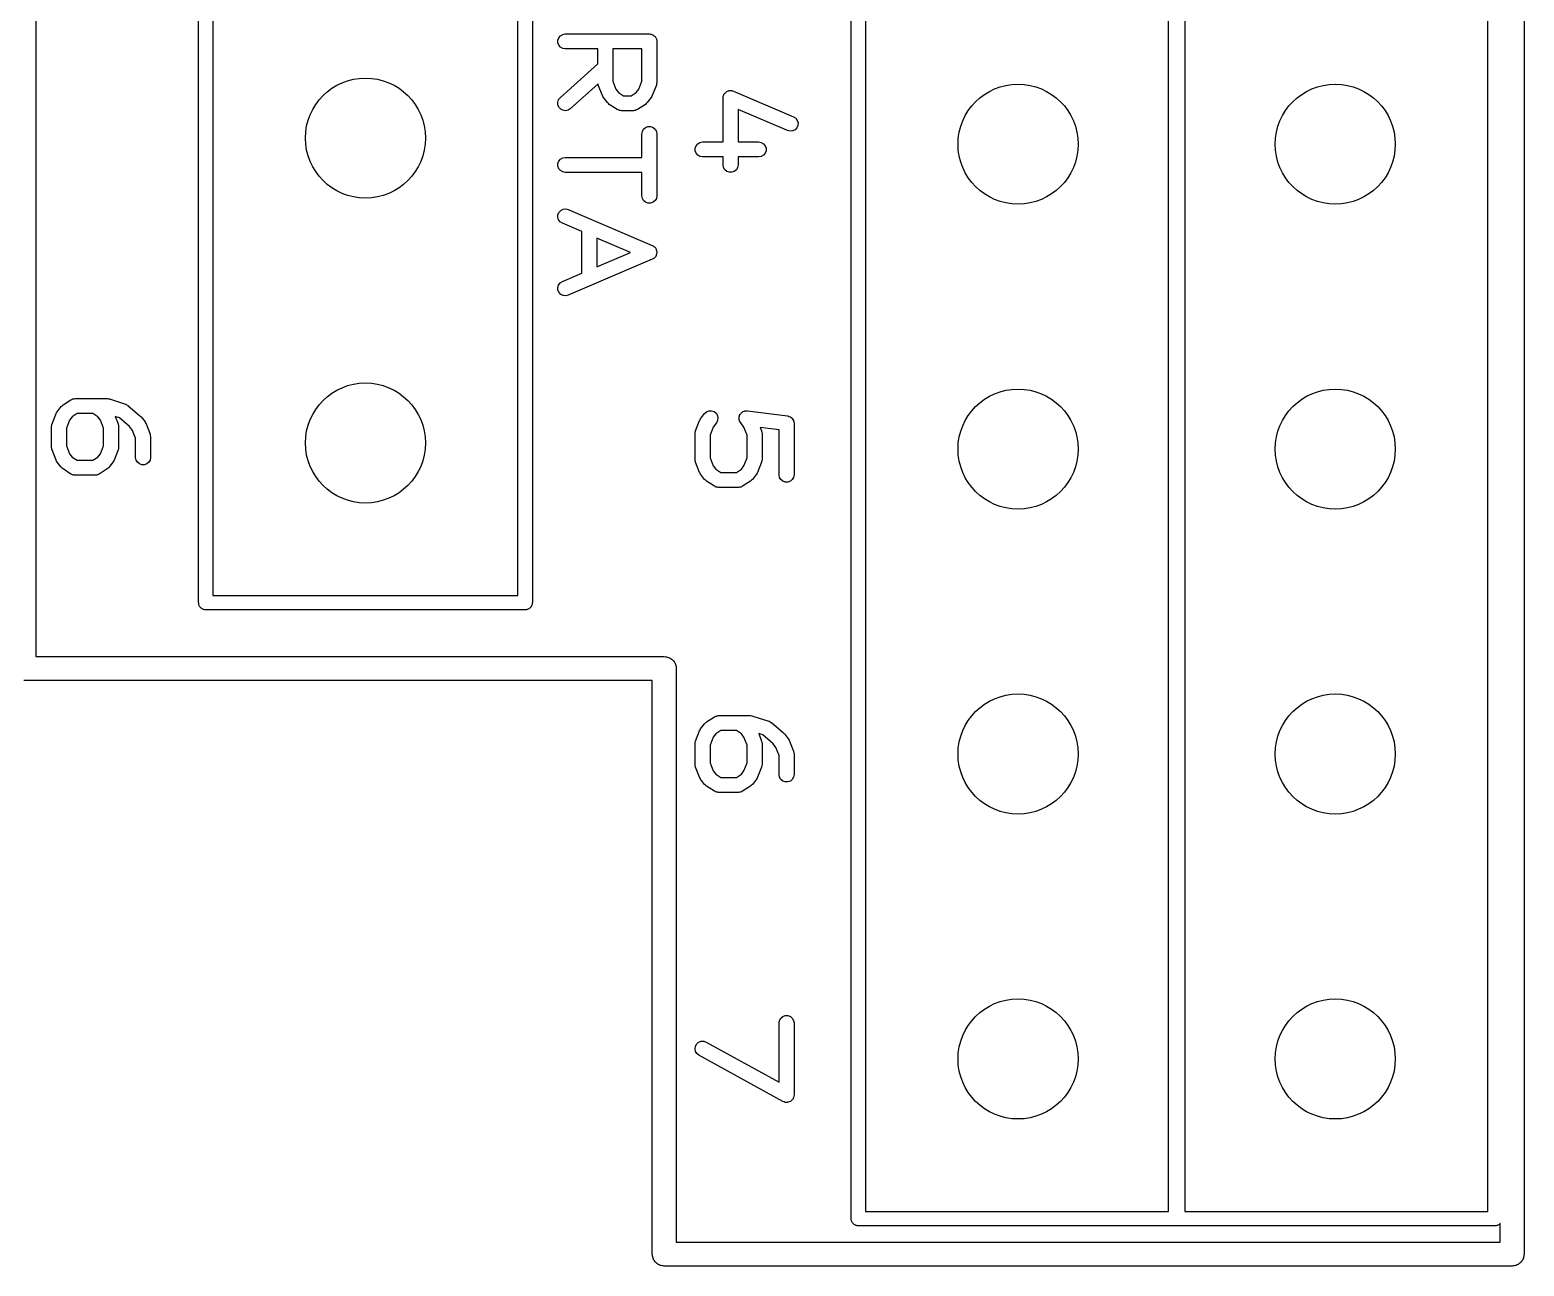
# Model space of a CAD drawing. Extents: x 10 to 287, y -200 to -10.
# Drawn here: x 130.86 to 143.31, y -69.8 to -59.5 of the extents above; entities that cross this region are included whole.
import ezdxf

# ---------------------------------------------------------------- set-up
doc = ezdxf.new("R2010")
doc.units = 0
doc.header["$MEASUREMENT"] = 0
doc.layers.add('BLACK', color=7, linetype='CONTINUOUS')

msp = doc.modelspace()

# ---------------------------------------------------------------- linework, layer by layer
at = {"layer": 'Black'}
for p, q in [((143.305, -48.4632), (143.305, -69.6976)), ((132.265, -64.2712), (132.265, -51.5112)), ((135.045, -51.5112), (135.045, -64.2712)), ((132.385, -51.5712), (132.385, -64.2112)), ((134.925, -64.2112), (134.925, -51.5712)), ((137.7, -69.402), (137.7, -51.562)), ((137.82, -51.622), (137.82, -69.342)), ((140.342, -69.342), (140.342, -51.622)), ((140.48, -51.622), (140.48, -69.342)), ((143.002, -69.342), (143.002, -51.622)), ((130.91, -59.1312), (130.91, -64.7208)), ((135.258, -59.5855), (135.265, -59.5651)), ((135.258, -59.6072), (135.258, -59.5855)), ((135.265, -59.6276), (135.258, -59.6072)), ((135.265, -59.5651), (135.279, -59.5485)), ((135.279, -59.5485), (135.298, -59.5376)), ((135.298, -59.5376), (135.319, -59.5338)), ((135.319, -59.5338), (136.019, -59.5338)), ((136.019, -59.5338), (136.025, -59.5348)), ((136.025, -59.5348), (136.03, -59.5348)), ((136.03, -59.5348), (136.035, -59.5367)), ((136.035, -59.5367), (136.041, -59.5376)), ((136.041, -59.5376), (136.045, -59.5403)), ((136.045, -59.5403), (136.051, -59.5422)), ((136.051, -59.5422), (136.055, -59.5457)), ((136.055, -59.5457), (136.06, -59.5485)), ((136.06, -59.5485), (136.063, -59.5527)), ((136.063, -59.5527), (136.067, -59.5562)), ((136.067, -59.5562), (136.07, -59.5609)), ((136.07, -59.5609), (136.073, -59.5651)), ((136.073, -59.5651), (136.075, -59.5702)), ((136.075, -59.5702), (136.078, -59.575)), ((136.078, -59.575), (136.079, -59.5804)), ((136.079, -59.5804), (136.081, -59.5855)), ((136.081, -59.5855), (136.081, -59.591)), ((136.081, -59.591), (136.082, -59.5963)), ((136.082, -59.5963), (136.082, -59.9392)), ((135.279, -59.6442), (135.265, -59.6276)), ((135.298, -59.6551), (135.279, -59.6442)), ((135.319, -59.6588), (135.298, -59.6551)), ((135.59, -59.6588), (135.319, -59.6588)), ((135.59, -59.7828), (135.59, -59.6588)), ((135.715, -59.6588), (135.715, -59.9275)), ((135.957, -59.6588), (135.715, -59.6588)), ((135.957, -59.9275), (135.957, -59.6588)), ((135.278, -60.0642), (135.59, -59.7828)), ((135.592, -59.9494), (135.361, -60.1571)), ((135.592, -59.9505), (135.592, -59.9494)), ((135.594, -59.9606), (135.592, -59.9505)), ((135.594, -59.9612), (135.594, -59.9606)), ((135.594, -59.9619), (135.594, -59.9612)), ((135.628, -60.0476), (135.594, -59.9619)), ((135.715, -59.9275), (135.741, -59.9937)), ((135.931, -59.9938), (135.957, -59.9275)), ((136.078, -59.9619), (136.044, -60.0476)), ((136.08, -59.9505), (136.078, -59.9606)), ((136.078, -59.9606), (136.078, -59.9612)), ((136.078, -59.9612), (136.078, -59.9619)), ((136.082, -59.9406), (136.08, -59.9505)), ((136.082, -59.9392), (136.082, -59.9399)), ((136.082, -59.9399), (136.082, -59.9406)), ((135.257, -60.1019), (135.264, -60.0813)), ((135.258, -60.1236), (135.257, -60.1019)), ((135.264, -60.0813), (135.278, -60.0642)), ((135.632, -60.0553), (135.628, -60.0476)), ((135.637, -60.0633), (135.632, -60.0553)), ((135.67, -60.1061), (135.637, -60.0633)), ((135.678, -60.1132), (135.67, -60.1061)), ((135.741, -59.9937), (135.762, -60.021)), ((135.762, -60.021), (135.804, -60.0481)), ((135.804, -60.0481), (135.868, -60.0481)), ((135.868, -60.0481), (135.91, -60.021)), ((135.91, -60.021), (135.931, -59.9938)), ((136.002, -60.1061), (135.994, -60.1132)), ((136.035, -60.0633), (136.002, -60.1061)), ((136.04, -60.0553), (136.035, -60.0633)), ((136.044, -60.0476), (136.04, -60.0553)), ((136.633, -60.0679), (136.634, -60.0608)), ((136.633, -60.4339), (136.633, -60.0679)), ((136.634, -60.0608), (136.635, -60.0536)), ((136.635, -60.0536), (136.636, -60.0502)), ((136.636, -60.0502), (136.637, -60.0465)), ((136.637, -60.0465), (136.641, -60.0402)), ((136.641, -60.0402), (136.643, -60.0336)), ((136.643, -60.0336), (136.646, -60.0309)), ((136.646, -60.0309), (136.648, -60.0277)), ((136.648, -60.0277), (136.653, -60.0231)), ((136.653, -60.0231), (136.658, -60.0178)), ((136.658, -60.0178), (136.662, -60.0161)), ((136.662, -60.0161), (136.664, -60.0137)), ((136.664, -60.0137), (136.671, -60.0113)), ((136.671, -60.0113), (136.678, -60.008)), ((136.678, -60.008), (136.681, -60.0076)), ((136.681, -60.0076), (136.685, -60.0063)), ((136.685, -60.0063), (136.692, -60.0063)), ((136.692, -60.0063), (136.699, -60.0055)), ((136.699, -60.0055), (136.703, -60.0063)), ((136.703, -60.0063), (136.707, -60.0063)), ((136.707, -60.0063), (136.713, -60.0088)), ((136.713, -60.0088), (136.72, -60.0104)), ((136.72, -60.0104), (137.22, -60.2247)), ((135.266, -60.1437), (135.258, -60.1236)), ((135.281, -60.1599), (135.266, -60.1437)), ((135.3, -60.1701), (135.281, -60.1599)), ((135.322, -60.1731), (135.3, -60.1701)), ((135.343, -60.1686), (135.322, -60.1731)), ((135.361, -60.1571), (135.343, -60.1686)), ((135.686, -60.1203), (135.678, -60.1132)), ((135.752, -60.1632), (135.686, -60.1203)), ((135.759, -60.1659), (135.752, -60.1632)), ((135.765, -60.1694), (135.759, -60.1659)), ((135.769, -60.1701), (135.765, -60.1694)), ((135.772, -60.1716), (135.769, -60.1701)), ((135.779, -60.1719), (135.772, -60.1716)), ((135.786, -60.1731), (135.779, -60.1719)), ((135.886, -60.1731), (135.786, -60.1731)), ((135.893, -60.1719), (135.886, -60.1731)), ((135.9, -60.1716), (135.893, -60.1719)), ((135.903, -60.17), (135.9, -60.1716)), ((135.907, -60.1694), (135.903, -60.17)), ((135.913, -60.1659), (135.907, -60.1694)), ((135.92, -60.1632), (135.913, -60.1659)), ((135.986, -60.1203), (135.92, -60.1632)), ((135.994, -60.1132), (135.986, -60.1203)), ((137.171, -60.3396), (136.758, -60.1626)), ((136.758, -60.1626), (136.758, -60.4339)), ((137.22, -60.2247), (137.238, -60.2366)), ((135.957, -60.3678), (135.961, -60.3464)), ((135.961, -60.3464), (135.971, -60.3276)), ((135.971, -60.3276), (135.988, -60.3136)), ((135.988, -60.3136), (136.008, -60.3062)), ((136.008, -60.3062), (136.03, -60.3062)), ((136.03, -60.3062), (136.051, -60.3136)), ((136.051, -60.3136), (136.067, -60.3276)), ((136.067, -60.3276), (136.078, -60.3464)), ((136.078, -60.3464), (136.082, -60.3678)), ((137.192, -60.3445), (137.171, -60.3396)), ((137.214, -60.342), (137.192, -60.3445)), ((137.233, -60.3322), (137.214, -60.342)), ((137.248, -60.3164), (137.233, -60.3322)), ((137.238, -60.2366), (137.251, -60.254)), ((137.257, -60.2964), (137.248, -60.3164)), ((137.251, -60.254), (137.258, -60.2747)), ((137.258, -60.2747), (137.257, -60.2964)), ((135.957, -60.5624), (135.957, -60.3678)), ((136.082, -60.3678), (136.082, -60.8821)), ((136.401, -60.4856), (136.408, -60.4652)), ((136.408, -60.4652), (136.422, -60.4486)), ((136.422, -60.4486), (136.441, -60.4377)), ((136.441, -60.4377), (136.462, -60.4339)), ((136.462, -60.4339), (136.633, -60.4339)), ((136.758, -60.4339), (136.929, -60.4339)), ((136.929, -60.4339), (136.95, -60.4377)), ((136.95, -60.4377), (136.969, -60.4486)), ((136.969, -60.4486), (136.983, -60.4652)), ((136.983, -60.4652), (136.991, -60.4856)), ((135.258, -60.6141), (135.265, -60.5937)), ((135.265, -60.5937), (135.279, -60.577)), ((135.279, -60.577), (135.298, -60.5662)), ((135.298, -60.5662), (135.319, -60.5624)), ((135.319, -60.5624), (135.957, -60.5624)), ((136.401, -60.5073), (136.401, -60.4856)), ((136.408, -60.5277), (136.401, -60.5073)), ((136.422, -60.5443), (136.408, -60.5277)), ((136.441, -60.5552), (136.422, -60.5443)), ((136.462, -60.5589), (136.441, -60.5552)), ((136.633, -60.5589), (136.462, -60.5589)), ((136.633, -60.625), (136.633, -60.5589)), ((136.929, -60.5589), (136.758, -60.5589)), ((136.758, -60.5589), (136.758, -60.625)), ((136.95, -60.5552), (136.929, -60.5589)), ((136.969, -60.5443), (136.95, -60.5552)), ((136.983, -60.5277), (136.969, -60.5443)), ((136.991, -60.5073), (136.983, -60.5277)), ((136.991, -60.4856), (136.991, -60.5073)), ((135.258, -60.6358), (135.258, -60.6141)), ((135.265, -60.6562), (135.258, -60.6358)), ((135.279, -60.6728), (135.265, -60.6562)), ((135.298, -60.6836), (135.279, -60.6728)), ((135.319, -60.6874), (135.298, -60.6836)), ((135.957, -60.6874), (135.319, -60.6874)), ((135.957, -60.8821), (135.957, -60.6874)), ((136.637, -60.6464), (136.633, -60.625)), ((136.648, -60.6652), (136.637, -60.6464)), ((136.664, -60.6791), (136.648, -60.6652)), ((136.685, -60.6865), (136.664, -60.6791)), ((136.707, -60.6865), (136.685, -60.6865)), ((136.727, -60.6791), (136.707, -60.6865)), ((136.744, -60.6652), (136.727, -60.6791)), ((136.754, -60.6464), (136.744, -60.6652)), ((136.758, -60.625), (136.754, -60.6464)), ((135.961, -60.9034), (135.957, -60.8821)), ((135.971, -60.9222), (135.961, -60.9034)), ((135.988, -60.9362), (135.971, -60.9222)), ((136.008, -60.9436), (135.988, -60.9362)), ((136.03, -60.9436), (136.008, -60.9436)), ((136.051, -60.9362), (136.03, -60.9436)), ((136.067, -60.9222), (136.051, -60.9362)), ((136.078, -60.9034), (136.067, -60.9222)), ((136.082, -60.8821), (136.078, -60.9034)), ((135.257, -61.0609), (135.258, -61.0392)), ((135.264, -61.0817), (135.257, -61.0609)), ((135.258, -61.0392), (135.267, -61.0193)), ((135.277, -61.099), (135.264, -61.0817)), ((135.267, -61.0193), (135.282, -61.0034)), ((135.295, -61.1109), (135.277, -61.099)), ((135.282, -61.0034), (135.301, -60.9937)), ((135.301, -60.9937), (135.323, -60.9911)), ((135.323, -60.9911), (135.344, -60.996)), ((135.344, -60.996), (136.044, -61.296)), ((135.457, -61.1804), (135.295, -61.1109)), ((135.457, -61.5266), (135.457, -61.1804)), ((135.861, -61.3535), (135.582, -61.234)), ((135.582, -61.234), (135.582, -61.473)), ((135.582, -61.473), (135.861, -61.3535)), ((136.044, -61.296), (136.05, -61.3001)), ((136.05, -61.3001), (136.057, -61.3034)), ((136.057, -61.3034), (136.059, -61.306)), ((136.059, -61.306), (136.062, -61.3079)), ((136.062, -61.3079), (136.067, -61.3139)), ((136.067, -61.3139), (136.072, -61.3193)), ((136.072, -61.3193), (136.073, -61.3225)), ((136.073, -61.3225), (136.075, -61.3253)), ((136.075, -61.3253), (136.077, -61.3324)), ((136.077, -61.3324), (136.08, -61.3392)), ((136.08, -61.3392), (136.08, -61.3427)), ((136.08, -61.3427), (136.081, -61.3461)), ((136.081, -61.3461), (136.081, -61.3535)), ((136.081, -61.3535), (136.081, -61.3609)), ((136.044, -61.4109), (135.344, -61.7109)), ((136.05, -61.4069), (136.044, -61.4109)), ((136.057, -61.4035), (136.05, -61.4069)), ((136.059, -61.401), (136.057, -61.4035)), ((136.062, -61.399), (136.059, -61.401)), ((136.067, -61.3931), (136.062, -61.399)), ((136.072, -61.3877), (136.067, -61.3931)), ((136.073, -61.3845), (136.072, -61.3877)), ((136.075, -61.3817), (136.073, -61.3845)), ((136.077, -61.3746), (136.075, -61.3817)), ((136.08, -61.3678), (136.077, -61.3746)), ((136.081, -61.3609), (136.08, -61.3643)), ((136.08, -61.3643), (136.08, -61.3678)), ((135.277, -61.6079), (135.295, -61.596)), ((135.295, -61.596), (135.457, -61.5266)), ((135.257, -61.6461), (135.264, -61.6253)), ((135.258, -61.6678), (135.257, -61.6461)), ((135.267, -61.6877), (135.258, -61.6678)), ((135.264, -61.6253), (135.277, -61.6079)), ((135.282, -61.7035), (135.267, -61.6877)), ((135.301, -61.7133), (135.282, -61.7035)), ((135.323, -61.7159), (135.301, -61.7133)), ((135.344, -61.7109), (135.323, -61.7159)), ((131.136, -62.6235), (131.202, -62.5807)), ((131.202, -62.5807), (131.209, -62.578)), ((131.209, -62.578), (131.215, -62.5745)), ((131.215, -62.5745), (131.219, -62.5738)), ((131.219, -62.5738), (131.222, -62.5723)), ((131.222, -62.5723), (131.229, -62.572)), ((131.229, -62.572), (131.236, -62.5708)), ((131.236, -62.5708), (131.503, -62.5708)), ((131.503, -62.5708), (131.512, -62.5724)), ((131.512, -62.5724), (131.522, -62.5738)), ((131.522, -62.5738), (131.655, -62.6166)), ((131.045, -62.782), (131.078, -62.6963)), ((131.078, -62.6963), (131.083, -62.6886)), ((131.083, -62.6886), (131.087, -62.6806)), ((131.087, -62.6806), (131.12, -62.6377)), ((131.12, -62.6377), (131.128, -62.6307)), ((131.128, -62.6307), (131.136, -62.6235)), ((131.255, -62.6958), (131.212, -62.7229)), ((131.385, -62.6958), (131.255, -62.6958)), ((131.427, -62.7229), (131.385, -62.6958)), ((131.605, -62.7318), (131.571, -62.7207)), ((131.571, -62.7207), (131.595, -62.782)), ((131.655, -62.6166), (131.657, -62.6173)), ((131.657, -62.6173), (131.658, -62.6176)), ((131.658, -62.6176), (131.666, -62.6224)), ((131.666, -62.6224), (131.675, -62.6267)), ((131.675, -62.6267), (131.676, -62.6279)), ((131.676, -62.6279), (131.677, -62.6287)), ((131.677, -62.6287), (131.777, -62.7144)), ((131.777, -62.7144), (131.781, -62.7192)), ((131.781, -62.7192), (131.786, -62.7235)), ((136.446, -62.7393), (136.48, -62.6965)), ((136.48, -62.6965), (136.496, -62.6819)), ((136.496, -62.6819), (136.516, -62.6738)), ((136.516, -62.6738), (136.538, -62.6729)), ((136.538, -62.6729), (136.558, -62.6796)), ((136.558, -62.6796), (136.575, -62.6929)), ((136.575, -62.6929), (136.587, -62.7113)), ((136.587, -62.7113), (136.591, -62.7325)), ((136.768, -62.7244), (136.769, -62.7162)), ((136.769, -62.7162), (136.771, -62.7139)), ((136.771, -62.7113), (136.776, -62.7043)), ((136.771, -62.7139), (136.771, -62.7113)), ((136.776, -62.7043), (136.779, -62.697)), ((136.779, -62.697), (136.781, -62.6952)), ((136.781, -62.6952), (136.783, -62.6929)), ((136.783, -62.6929), (136.789, -62.6879)), ((136.789, -62.6879), (136.795, -62.6822)), ((136.795, -62.6822), (136.798, -62.6812)), ((136.798, -62.6812), (136.8, -62.6796)), ((136.8, -62.6796), (136.808, -62.6771)), ((136.808, -62.6771), (136.815, -62.6739)), ((136.815, -62.6739), (136.818, -62.6738)), ((136.818, -62.6738), (136.82, -62.6729)), ((136.82, -62.6729), (136.829, -62.6733)), ((136.829, -62.6733), (136.837, -62.6729)), ((136.837, -62.6729), (137.17, -62.7157)), ((137.17, -62.7157), (137.172, -62.7162)), ((137.172, -62.7162), (137.173, -62.7162)), ((137.173, -62.7162), (137.182, -62.7194)), ((137.182, -62.7194), (137.191, -62.7222)), ((137.191, -62.7222), (137.192, -62.7231)), ((131.04, -62.8033), (131.042, -62.7933)), ((131.041, -62.804), (131.04, -62.8033)), ((131.04, -62.8047), (131.041, -62.804)), ((131.04, -62.9761), (131.04, -62.8047)), ((131.042, -62.7933), (131.044, -62.7833)), ((131.044, -62.7833), (131.045, -62.7827)), ((131.045, -62.7827), (131.045, -62.782)), ((131.191, -62.7501), (131.165, -62.8164)), ((131.165, -62.8164), (131.165, -62.9644)), ((131.212, -62.7229), (131.191, -62.7501)), ((131.448, -62.7501), (131.427, -62.7229)), ((131.474, -62.8164), (131.448, -62.7501)), ((131.474, -62.9644), (131.474, -62.8164)), ((131.595, -62.782), (131.595, -62.7827)), ((131.595, -62.7827), (131.595, -62.7833)), ((131.595, -62.7833), (131.597, -62.7933)), ((131.597, -62.7933), (131.599, -62.8033)), ((131.599, -62.8033), (131.599, -62.804)), ((131.599, -62.804), (131.599, -62.8047)), ((131.599, -62.8047), (131.599, -62.9761)), ((131.691, -62.8052), (131.605, -62.7318)), ((131.715, -62.8358), (131.691, -62.8052)), ((131.74, -62.9021), (131.715, -62.8358)), ((131.786, -62.7235), (131.819, -62.7663)), ((131.819, -62.7663), (131.823, -62.7743)), ((131.823, -62.7743), (131.828, -62.782)), ((131.828, -62.782), (131.861, -62.8677)), ((136.402, -62.8521), (136.404, -62.8421)), ((136.404, -62.8408), (136.437, -62.7551)), ((136.404, -62.8415), (136.404, -62.8408)), ((136.404, -62.8421), (136.404, -62.8415)), ((136.437, -62.7551), (136.442, -62.7473)), ((136.442, -62.7473), (136.446, -62.7393)), ((136.551, -62.8089), (136.525, -62.8752)), ((136.578, -62.7732), (136.551, -62.8089)), ((136.588, -62.754), (136.578, -62.7732)), ((136.591, -62.7325), (136.588, -62.754)), ((136.767, -62.7325), (136.768, -62.7244)), ((136.767, -62.7352), (136.767, -62.7325)), ((136.767, -62.7378), (136.767, -62.7352)), ((136.768, -62.7458), (136.767, -62.7378)), ((136.77, -62.754), (136.768, -62.7458)), ((136.771, -62.7564), (136.77, -62.754)), ((136.771, -62.759), (136.771, -62.7564)), ((136.776, -62.7659), (136.771, -62.759)), ((136.78, -62.7732), (136.776, -62.7659)), ((136.807, -62.8089), (136.78, -62.7732)), ((136.833, -62.8752), (136.807, -62.8089)), ((137.1, -62.8327), (136.943, -62.8125)), ((136.943, -62.8125), (136.954, -62.8408)), ((136.954, -62.8408), (136.954, -62.8415)), ((136.954, -62.8415), (136.954, -62.8421)), ((136.954, -62.8421), (136.956, -62.8521)), ((137.1, -63.2063), (137.1, -62.8327)), ((137.192, -62.7231), (137.194, -62.7236)), ((137.194, -62.7236), (137.201, -62.7296)), ((137.201, -62.7296), (137.208, -62.7354)), ((137.208, -62.7354), (137.209, -62.7366)), ((137.209, -62.7366), (137.21, -62.7375)), ((137.21, -62.7375), (137.215, -62.7457)), ((137.215, -62.7457), (137.22, -62.7536)), ((137.22, -62.7536), (137.22, -62.7551)), ((137.22, -62.7551), (137.221, -62.7563)), ((137.221, -62.7563), (137.223, -62.7656)), ((137.223, -62.7656), (137.225, -62.7748)), ((137.225, -62.7748), (137.225, -62.7763)), ((137.225, -62.7763), (137.225, -62.7777)), ((137.225, -62.7777), (137.225, -63.2063)), ((131.165, -62.9644), (131.191, -63.0307)), ((131.448, -63.0307), (131.474, -62.9644)), ((131.74, -63.0618), (131.74, -62.9021)), ((131.861, -62.8677), (131.861, -62.8684)), ((131.861, -62.8684), (131.862, -62.869)), ((131.862, -62.869), (131.863, -62.8791)), ((131.863, -62.8791), (131.865, -62.889)), ((131.865, -62.889), (131.865, -62.8897)), ((131.865, -62.8897), (131.865, -62.8904)), ((131.865, -62.8904), (131.865, -63.0618)), ((136.4, -62.8621), (136.402, -62.8521)), ((136.4, -62.8627), (136.4, -62.8621)), ((136.4, -62.8634), (136.4, -62.8627)), ((136.4, -63.0777), (136.4, -62.8634)), ((136.525, -62.8752), (136.525, -63.066)), ((136.833, -63.066), (136.833, -62.8752)), ((136.956, -62.8521), (136.958, -62.8621)), ((136.958, -62.8621), (136.958, -62.8627)), ((136.958, -62.8627), (136.958, -62.8634)), ((136.958, -62.8634), (136.958, -63.0777)), ((131.041, -62.9768), (131.04, -62.9761)), ((131.04, -62.9775), (131.041, -62.9768)), ((131.042, -62.9875), (131.04, -62.9775)), ((131.044, -62.9975), (131.042, -62.9875)), ((131.045, -62.9981), (131.044, -62.9975)), ((131.045, -62.9988), (131.045, -62.9981)), ((131.078, -63.0845), (131.045, -62.9988)), ((131.083, -63.0922), (131.078, -63.0845)), ((131.087, -63.1002), (131.083, -63.0922)), ((131.191, -63.0307), (131.212, -63.0579)), ((131.212, -63.0579), (131.255, -63.085)), ((131.255, -63.085), (131.385, -63.085)), ((131.385, -63.085), (131.427, -63.0579)), ((131.427, -63.0579), (131.448, -63.0307)), ((131.556, -63.0922), (131.552, -63.1002)), ((131.561, -63.0845), (131.556, -63.0922)), ((131.595, -62.9988), (131.561, -63.0845)), ((131.597, -62.9875), (131.595, -62.9975)), ((131.595, -62.9975), (131.595, -62.9981)), ((131.595, -62.9981), (131.595, -62.9988)), ((131.599, -62.9775), (131.597, -62.9875)), ((131.599, -62.9761), (131.599, -62.9768)), ((131.599, -62.9768), (131.599, -62.9775)), ((131.744, -63.0832), (131.74, -63.0618)), ((131.755, -63.102), (131.744, -63.0832)), ((131.862, -63.0832), (131.851, -63.102)), ((131.865, -63.0618), (131.862, -63.0832)), ((136.4, -63.0784), (136.4, -63.0777)), ((136.4, -63.0791), (136.4, -63.0784)), ((136.402, -63.0891), (136.4, -63.0791)), ((136.404, -63.0991), (136.402, -63.0891)), ((136.525, -63.066), (136.551, -63.1323)), ((136.807, -63.1323), (136.833, -63.066)), ((136.956, -63.0891), (136.954, -63.0991)), ((136.958, -63.0791), (136.956, -63.0891)), ((136.958, -63.0777), (136.958, -63.0784)), ((136.958, -63.0784), (136.958, -63.0791)), ((131.12, -63.1431), (131.087, -63.1002)), ((131.128, -63.1501), (131.12, -63.1431)), ((131.136, -63.1573), (131.128, -63.1501)), ((131.202, -63.2001), (131.136, -63.1573)), ((131.209, -63.2028), (131.202, -63.2001)), ((131.215, -63.2063), (131.209, -63.2028)), ((131.219, -63.207), (131.215, -63.2063)), ((131.222, -63.2085), (131.219, -63.207)), ((131.229, -63.2088), (131.222, -63.2085)), ((131.236, -63.21), (131.229, -63.2088)), ((131.403, -63.21), (131.236, -63.21)), ((131.41, -63.2088), (131.403, -63.21)), ((131.417, -63.2085), (131.41, -63.2088)), ((131.42, -63.207), (131.417, -63.2085)), ((131.424, -63.2063), (131.42, -63.207)), ((131.43, -63.2028), (131.424, -63.2063)), ((131.437, -63.2001), (131.43, -63.2028)), ((131.503, -63.1573), (131.437, -63.2001)), ((131.511, -63.1501), (131.503, -63.1573)), ((131.519, -63.1431), (131.511, -63.1501)), ((131.552, -63.1002), (131.519, -63.1431)), ((131.772, -63.116), (131.755, -63.102)), ((131.792, -63.1234), (131.772, -63.116)), ((131.814, -63.1234), (131.792, -63.1234)), ((131.834, -63.116), (131.814, -63.1234)), ((131.851, -63.102), (131.834, -63.116)), ((136.404, -63.0997), (136.404, -63.0991)), ((136.404, -63.1004), (136.404, -63.0997)), ((136.437, -63.1861), (136.404, -63.1004)), ((136.442, -63.1938), (136.437, -63.1861)), ((136.446, -63.2018), (136.442, -63.1938)), ((136.48, -63.2447), (136.446, -63.2018)), ((136.551, -63.1323), (136.572, -63.1595)), ((136.572, -63.1595), (136.614, -63.1866)), ((136.614, -63.1866), (136.744, -63.1866)), ((136.744, -63.1866), (136.786, -63.1595)), ((136.786, -63.1595), (136.807, -63.1323)), ((136.912, -63.2018), (136.878, -63.2447)), ((136.916, -63.1938), (136.912, -63.2018)), ((136.921, -63.1861), (136.916, -63.1938)), ((136.954, -63.1004), (136.921, -63.1861)), ((136.954, -63.0991), (136.954, -63.0997)), ((136.954, -63.0997), (136.954, -63.1004)), ((137.104, -63.2277), (137.1, -63.2063)), ((137.225, -63.2063), (137.221, -63.2277)), ((136.487, -63.2517), (136.48, -63.2447)), ((136.495, -63.2589), (136.487, -63.2517)), ((136.562, -63.3017), (136.495, -63.2589)), ((136.568, -63.3044), (136.562, -63.3017)), ((136.574, -63.3079), (136.568, -63.3044)), ((136.578, -63.3086), (136.574, -63.3079)), ((136.582, -63.3101), (136.578, -63.3086)), ((136.589, -63.3104), (136.582, -63.3101)), ((136.596, -63.3116), (136.589, -63.3104)), ((136.762, -63.3116), (136.596, -63.3116)), ((136.769, -63.3104), (136.762, -63.3116)), ((136.776, -63.3101), (136.769, -63.3104)), ((136.78, -63.3086), (136.776, -63.3101)), ((136.784, -63.3079), (136.78, -63.3086)), ((136.79, -63.3044), (136.784, -63.3079)), ((136.796, -63.3017), (136.79, -63.3044)), ((136.863, -63.2589), (136.796, -63.3017)), ((136.871, -63.2517), (136.863, -63.2589)), ((136.878, -63.2447), (136.871, -63.2517)), ((137.114, -63.2465), (137.104, -63.2277)), ((137.131, -63.2604), (137.114, -63.2465)), ((137.151, -63.2678), (137.131, -63.2604)), ((137.173, -63.2678), (137.151, -63.2678)), ((137.194, -63.2604), (137.173, -63.2678)), ((137.21, -63.2465), (137.194, -63.2604)), ((137.221, -63.2277), (137.21, -63.2465)), ((132.385, -64.2112), (134.925, -64.2112)), ((132.266, -64.2764), (132.265, -64.2712)), ((132.266, -64.2816), (132.266, -64.2764)), ((132.268, -64.2865), (132.266, -64.2816)), ((132.268, -64.2917), (132.268, -64.2865)), ((132.271, -64.2963), (132.268, -64.2917)), ((132.273, -64.3012), (132.271, -64.2963)), ((132.276, -64.3052), (132.273, -64.3012)), ((132.279, -64.3098), (132.276, -64.3052)), ((132.283, -64.3131), (132.279, -64.3098)), ((132.286, -64.3172), (132.283, -64.3131)), ((132.291, -64.3198), (132.286, -64.3172)), ((132.295, -64.3232), (132.291, -64.3198)), ((132.3, -64.325), (132.295, -64.3232)), ((132.304, -64.3276), (132.3, -64.325)), ((132.309, -64.3285), (132.304, -64.3276)), ((132.314, -64.3303), (132.309, -64.3285)), ((132.32, -64.3303), (132.314, -64.3303)), ((132.325, -64.3312), (132.32, -64.3303)), ((134.985, -64.3312), (132.325, -64.3312)), ((134.99, -64.3303), (134.985, -64.3312)), ((134.995, -64.3303), (134.99, -64.3303)), ((135, -64.3285), (134.995, -64.3303)), ((135.005, -64.3276), (135, -64.3285)), ((135.01, -64.325), (135.005, -64.3276)), ((135.015, -64.3232), (135.01, -64.325)), ((135.019, -64.3198), (135.015, -64.3232)), ((135.023, -64.3172), (135.019, -64.3198)), ((135.027, -64.3131), (135.023, -64.3172)), ((135.031, -64.3098), (135.027, -64.3131)), ((135.033, -64.3052), (135.031, -64.3098)), ((135.037, -64.3012), (135.033, -64.3052)), ((135.039, -64.2963), (135.037, -64.3012)), ((135.041, -64.2917), (135.039, -64.2963)), ((135.042, -64.2865), (135.041, -64.2917)), ((135.044, -64.2816), (135.042, -64.2865)), ((135.045, -64.2712), (135.044, -64.2764)), ((135.044, -64.2764), (135.044, -64.2816)), ((130.91, -64.7208), (130.912, -64.7208)), ((130.912, -64.7208), (136.144, -64.7208)), ((136.144, -64.7208), (136.153, -64.7223)), ((136.153, -64.7223), (136.161, -64.7223)), ((136.161, -64.7223), (136.17, -64.7253)), ((136.17, -64.7253), (136.178, -64.7268)), ((136.178, -64.7268), (136.186, -64.7312)), ((136.186, -64.7312), (136.194, -64.7342)), ((136.194, -64.7342), (136.201, -64.7398)), ((136.201, -64.7398), (136.208, -64.7442)), ((136.208, -64.7442), (136.214, -64.7509)), ((136.214, -64.7509), (136.221, -64.7565)), ((136.221, -64.7565), (136.225, -64.7641)), ((136.225, -64.7641), (136.231, -64.7708)), ((136.231, -64.7708), (136.234, -64.779)), ((136.234, -64.779), (136.238, -64.7866)), ((136.238, -64.7866), (136.239, -64.7952)), ((136.239, -64.7952), (136.242, -64.8034)), ((136.242, -64.8034), (136.242, -64.8122)), ((136.242, -64.8122), (136.244, -64.8208)), ((136.244, -64.8208), (136.244, -69.5976)), ((130.912, -64.9208), (130.81, -64.9208)), ((136.044, -64.9208), (130.912, -64.9208)), ((136.044, -69.6976), (136.044, -64.9208)), ((136.437, -65.3379), (136.442, -65.3302)), ((136.442, -65.3302), (136.446, -65.3222)), ((136.446, -65.3222), (136.48, -65.2793)), ((136.48, -65.2793), (136.487, -65.2723)), ((136.487, -65.2723), (136.495, -65.2651)), ((136.495, -65.2651), (136.562, -65.2223)), ((136.562, -65.2223), (136.568, -65.2196)), ((136.568, -65.2196), (136.574, -65.2161)), ((136.574, -65.2161), (136.578, -65.2154)), ((136.578, -65.2154), (136.582, -65.2139)), ((136.582, -65.2139), (136.589, -65.2136)), ((136.589, -65.2136), (136.596, -65.2124)), ((136.596, -65.2124), (136.862, -65.2124)), ((136.862, -65.2124), (136.872, -65.214)), ((136.872, -65.214), (136.881, -65.2154)), ((136.881, -65.2154), (137.015, -65.2582)), ((137.015, -65.2582), (137.016, -65.2589)), ((137.016, -65.2589), (137.018, -65.2592)), ((137.018, -65.2592), (137.026, -65.264)), ((137.026, -65.264), (137.034, -65.2683)), ((137.034, -65.2683), (137.035, -65.2695)), ((137.035, -65.2695), (137.036, -65.2703)), ((137.036, -65.2703), (137.136, -65.356)), ((136.4, -65.4449), (136.402, -65.4349)), ((136.4, -65.4456), (136.4, -65.4449)), ((136.4, -65.4463), (136.4, -65.4456)), ((136.4, -65.6177), (136.4, -65.4463)), ((136.402, -65.4349), (136.404, -65.4249)), ((136.404, -65.4236), (136.437, -65.3379)), ((136.404, -65.4243), (136.404, -65.4236)), ((136.404, -65.4249), (136.404, -65.4243)), ((136.551, -65.3917), (136.525, -65.458)), ((136.525, -65.458), (136.525, -65.606)), ((136.572, -65.3645), (136.551, -65.3917)), ((136.614, -65.3374), (136.572, -65.3645)), ((136.744, -65.3374), (136.614, -65.3374)), ((136.786, -65.3645), (136.744, -65.3374)), ((136.807, -65.3917), (136.786, -65.3645)), ((136.833, -65.458), (136.807, -65.3917)), ((136.833, -65.606), (136.833, -65.458)), ((136.965, -65.3734), (136.93, -65.3623)), ((136.93, -65.3623), (136.954, -65.4236)), ((136.954, -65.4236), (136.954, -65.4243)), ((136.954, -65.4243), (136.954, -65.4249)), ((136.954, -65.4249), (136.956, -65.4349)), ((136.956, -65.4349), (136.958, -65.4449)), ((136.958, -65.4449), (136.958, -65.4456)), ((136.958, -65.4456), (136.958, -65.4463)), ((136.958, -65.4463), (136.958, -65.6177)), ((137.05, -65.4468), (136.965, -65.3734)), ((137.074, -65.4774), (137.05, -65.4468)), ((137.136, -65.356), (137.14, -65.3608)), ((137.14, -65.3608), (137.145, -65.3651)), ((137.145, -65.3651), (137.178, -65.4079)), ((137.178, -65.4079), (137.183, -65.4159)), ((137.183, -65.4159), (137.187, -65.4236)), ((137.187, -65.4236), (137.221, -65.5093)), ((137.1, -65.5437), (137.074, -65.4774)), ((137.1, -65.7034), (137.1, -65.5437)), ((137.221, -65.5093), (137.221, -65.51)), ((137.221, -65.51), (137.221, -65.5106)), ((137.221, -65.5106), (137.223, -65.5207)), ((137.223, -65.5207), (137.225, -65.5306)), ((137.225, -65.5306), (137.225, -65.5313)), ((137.225, -65.5313), (137.225, -65.532)), ((137.225, -65.532), (137.225, -65.7034)), ((136.4, -65.6184), (136.4, -65.6177)), ((136.4, -65.6191), (136.4, -65.6184)), ((136.402, -65.6291), (136.4, -65.6191)), ((136.404, -65.6391), (136.402, -65.6291)), ((136.404, -65.6397), (136.404, -65.6391)), ((136.404, -65.6404), (136.404, -65.6397)), ((136.437, -65.7261), (136.404, -65.6404)), ((136.525, -65.606), (136.551, -65.6723)), ((136.551, -65.6723), (136.572, -65.6995)), ((136.572, -65.6995), (136.614, -65.7266)), ((136.744, -65.7266), (136.786, -65.6995)), ((136.786, -65.6995), (136.807, -65.6723)), ((136.807, -65.6723), (136.833, -65.606)), ((136.954, -65.6404), (136.921, -65.7261)), ((136.956, -65.6291), (136.954, -65.6391)), ((136.954, -65.6391), (136.954, -65.6397)), ((136.954, -65.6397), (136.954, -65.6404)), ((136.958, -65.6191), (136.956, -65.6291)), ((136.958, -65.6177), (136.958, -65.6184)), ((136.958, -65.6184), (136.958, -65.6191)), ((137.104, -65.7248), (137.1, -65.7034)), ((137.225, -65.7034), (137.221, -65.7248)), ((136.442, -65.7338), (136.437, -65.7261)), ((136.446, -65.7418), (136.442, -65.7338)), ((136.48, -65.7847), (136.446, -65.7418)), ((136.487, -65.7917), (136.48, -65.7847)), ((136.495, -65.7989), (136.487, -65.7917)), ((136.562, -65.8417), (136.495, -65.7989)), ((136.614, -65.7266), (136.744, -65.7266)), ((136.863, -65.7989), (136.796, -65.8417)), ((136.871, -65.7917), (136.863, -65.7989)), ((136.878, -65.7847), (136.871, -65.7917)), ((136.912, -65.7418), (136.878, -65.7847)), ((136.916, -65.7338), (136.912, -65.7418)), ((136.921, -65.7261), (136.916, -65.7338)), ((137.114, -65.7436), (137.104, -65.7248)), ((137.131, -65.7576), (137.114, -65.7436)), ((137.151, -65.765), (137.131, -65.7576)), ((137.173, -65.765), (137.151, -65.765)), ((137.194, -65.7576), (137.173, -65.765)), ((137.21, -65.7436), (137.194, -65.7576)), ((137.221, -65.7248), (137.21, -65.7436)), ((136.568, -65.8444), (136.562, -65.8417)), ((136.574, -65.8479), (136.568, -65.8444)), ((136.578, -65.8486), (136.574, -65.8479)), ((136.582, -65.8501), (136.578, -65.8486)), ((136.589, -65.8504), (136.582, -65.8501)), ((136.596, -65.8516), (136.589, -65.8504)), ((136.762, -65.8516), (136.596, -65.8516)), ((136.769, -65.8504), (136.762, -65.8516)), ((136.776, -65.8501), (136.769, -65.8504)), ((136.78, -65.8486), (136.776, -65.8501)), ((136.784, -65.8479), (136.78, -65.8486)), ((136.79, -65.8444), (136.784, -65.8479)), ((136.796, -65.8417), (136.79, -65.8444)), ((137.1, -67.772), (137.104, -67.7506)), ((137.1, -68.2662), (137.1, -67.772)), ((137.104, -67.7506), (137.114, -67.7318)), ((137.114, -67.7318), (137.131, -67.7179)), ((137.131, -67.7179), (137.151, -67.7104)), ((137.151, -67.7104), (137.173, -67.7104)), ((137.173, -67.7104), (137.194, -67.7179)), ((137.194, -67.7179), (137.21, -67.7318)), ((137.21, -67.7318), (137.221, -67.7506)), ((137.221, -67.7506), (137.225, -67.772)), ((137.225, -67.772), (137.225, -68.372)), ((136.403, -67.9661), (136.414, -67.9471)), ((136.414, -67.9471), (136.43, -67.9328)), ((136.43, -67.9328), (136.45, -67.925)), ((136.45, -67.925), (136.472, -67.9245)), ((136.472, -67.9245), (136.492, -67.9315)), ((136.492, -67.9315), (137.1, -68.2662)), ((136.4, -67.9875), (136.403, -67.9661)), ((136.404, -68.0088), (136.4, -67.9875)), ((136.415, -68.0274), (136.404, -68.0088)), ((136.432, -68.041), (136.415, -68.0274)), ((137.132, -68.4267), (136.432, -68.041)), ((137.142, -68.4301), (137.132, -68.4267)), ((137.151, -68.4335), (137.142, -68.4301)), ((137.152, -68.4335), (137.151, -68.4335)), ((137.153, -68.4338), (137.152, -68.4335)), ((137.163, -68.4335), (137.153, -68.4338)), ((137.173, -68.4335), (137.163, -68.4335)), ((137.174, -68.4333), (137.173, -68.4335)), ((137.184, -68.4296), (137.174, -68.4333)), ((137.174, -68.4333), (137.174, -68.4333)), ((137.194, -68.4261), (137.184, -68.4296)), ((137.195, -68.4255), (137.194, -68.4257)), ((137.194, -68.4257), (137.194, -68.4261)), ((137.202, -68.4188), (137.195, -68.4255)), ((137.21, -68.4122), (137.202, -68.4188)), ((137.211, -68.4116), (137.21, -68.4122)), ((137.216, -68.4023), (137.211, -68.4112)), ((137.211, -68.4112), (137.211, -68.4116)), ((137.221, -68.3934), (137.216, -68.4023)), ((137.223, -68.3821), (137.221, -68.3922)), ((137.221, -68.3922), (137.221, -68.3927)), ((137.221, -68.3927), (137.221, -68.3934)), ((137.225, -68.372), (137.223, -68.3821)), ((137.701, -69.4072), (137.7, -69.402)), ((137.701, -69.4124), (137.701, -69.4072)), ((137.703, -69.4173), (137.701, -69.4124)), ((137.704, -69.4225), (137.703, -69.4173)), ((137.707, -69.4271), (137.704, -69.4225)), ((137.708, -69.432), (137.707, -69.4271)), ((137.712, -69.436), (137.708, -69.432)), ((137.714, -69.4406), (137.712, -69.436)), ((137.718, -69.4439), (137.714, -69.4406)), ((137.82, -69.342), (140.342, -69.342)), ((140.48, -69.342), (143.002, -69.342)), ((143.105, -69.4429), (143.104, -69.4439)), ((143.105, -69.5976), (143.105, -69.4429)), ((137.722, -69.448), (137.718, -69.4439)), ((137.726, -69.4506), (137.722, -69.448)), ((137.73, -69.454), (137.726, -69.4506)), ((137.735, -69.4558), (137.73, -69.454)), ((137.74, -69.4584), (137.735, -69.4558)), ((137.745, -69.4593), (137.74, -69.4584)), ((137.75, -69.4611), (137.745, -69.4593)), ((137.755, -69.4611), (137.75, -69.4611)), ((137.76, -69.462), (137.755, -69.4611)), ((140.402, -69.462), (137.76, -69.462)), ((140.42, -69.462), (140.402, -69.462)), ((143.062, -69.462), (140.42, -69.462)), ((143.067, -69.4611), (143.062, -69.462)), ((143.072, -69.4611), (143.067, -69.4611)), ((143.077, -69.4593), (143.072, -69.4611)), ((143.083, -69.4584), (143.077, -69.4593)), ((143.087, -69.4558), (143.083, -69.4584)), ((143.092, -69.454), (143.087, -69.4558)), ((143.096, -69.4506), (143.092, -69.454)), ((143.101, -69.448), (143.096, -69.4506)), ((143.104, -69.4439), (143.101, -69.448)), ((136.244, -69.5976), (143.105, -69.5976)), ((136.046, -69.7062), (136.044, -69.6976)), ((136.046, -69.715), (136.046, -69.7062)), ((136.049, -69.7232), (136.046, -69.715)), ((136.05, -69.7318), (136.049, -69.7232)), ((136.054, -69.7394), (136.05, -69.7318)), ((136.057, -69.7476), (136.054, -69.7394)), ((136.063, -69.7543), (136.057, -69.7476)), ((136.067, -69.7619), (136.063, -69.7543)), ((136.074, -69.7675), (136.067, -69.7619)), ((136.08, -69.7742), (136.074, -69.7675)), ((136.087, -69.7786), (136.08, -69.7742)), ((136.094, -69.7842), (136.087, -69.7786)), ((136.102, -69.7872), (136.094, -69.7842)), ((136.11, -69.7916), (136.102, -69.7872)), ((136.118, -69.7931), (136.11, -69.7916)), ((136.127, -69.7961), (136.118, -69.7931)), ((136.135, -69.7961), (136.127, -69.7961)), ((136.144, -69.7976), (136.135, -69.7961)), ((143.205, -69.7976), (136.144, -69.7976)), ((143.214, -69.7961), (143.205, -69.7976)), ((143.223, -69.7961), (143.214, -69.7961)), ((143.231, -69.7931), (143.223, -69.7961)), ((143.239, -69.7916), (143.231, -69.7931)), ((143.247, -69.7872), (143.239, -69.7916)), ((143.255, -69.7842), (143.247, -69.7872)), ((143.262, -69.7786), (143.255, -69.7842)), ((143.269, -69.7742), (143.262, -69.7786)), ((143.275, -69.7675), (143.269, -69.7742)), ((143.282, -69.7619), (143.275, -69.7675)), ((143.286, -69.7543), (143.282, -69.7619)), ((143.292, -69.7476), (143.286, -69.7543)), ((143.295, -69.7394), (143.292, -69.7476)), ((143.299, -69.7318), (143.295, -69.7394)), ((143.301, -69.7232), (143.299, -69.7318)), ((143.304, -69.715), (143.301, -69.7232)), ((143.305, -69.6976), (143.304, -69.7062)), ((143.304, -69.7062), (143.304, -69.715))]:
    msp.add_line(p, q, dxfattribs=at)
for centre in [(133.655, -60.4012), (139.09, -60.452), (141.732, -60.452), (133.655, -62.9412), (139.09, -62.992), (141.732, -62.992), (139.09, -65.532), (141.732, -65.532), (139.09, -68.072), (141.732, -68.072)]:
    msp.add_circle(centre, 0.5, dxfattribs=at)

doc.saveas('drawing.dxf')
